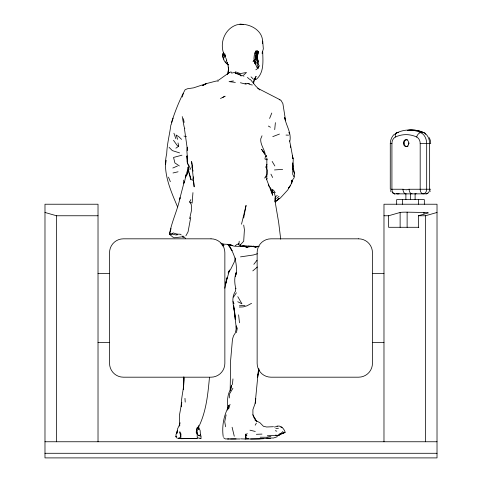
<?xml version="1.0" encoding="UTF-8"?>
<svg xmlns="http://www.w3.org/2000/svg" width="482" height="482" viewBox="0 0 482 482"><rect width="100%" height="100%" fill="white"/><g stroke="black" fill="none" stroke-linecap="round" stroke-linejoin="round"><path stroke-width="0.72" d="M187.715 167.29L191.209 179.997L190.547 178.816L190.553 176.84M405.892 193.854L405.886 199.62M197.216 437.596L197.228 434.294L196.505 429.552L198.03 426.992M187.263 158.476L187.233 162.145L187.751 164.302M183.841 376.797L183.335 389.474L183.913 377.864C184.492 387.516 181.021 396.782 181.262 406.386L181.762 402.512L179.461 415.129L179.497 426.106L179.894 424.991M277.289 195.511L275.336 196.722L275.011 201.422L275.336 196.722L274.222 192.535L273.035 192.601L270.185 187.432L272.704 195.276L266.673 179.581L267.191 169.869M187.643 162.295L186.986 155.969L187.233 162.145L187.787 163.416M223.732 52.731L222.925 53.689C222.172 58.262 224.528 62.696 228.486 64.992M255.177 59.973L254.086 60.244L255.55 63.064L255.466 63.913L254.647 61.551C256.081 58.25 254.171 54.249 256.605 51.231L256.129 50.532C253.731 54.37 253.472 59.334 254.743 63.594L255.466 63.913L257.002 67.594L258.28 68.101L259.117 65.883L257.521 62.039M257.822 62.835C258.629 58.828 256.002 55.243 256.605 51.231L258.617 51.911L257.671 55.189L256.737 53.592M230.047 404.308L228.751 408.471L228.848 405.41M253.58 83.681L253.671 80.795L253.586 83.061L254.737 79.114L256.123 76.319L254.177 79.337M266.739 176.177L264.66 178.111L266.992 174.376C266.847 168.899 266.847 163.296 266.835 157.927M275.336 196.722L275.379 203.169L278.674 222.527L280.711 239.193M180.75 435.487L180.816 433.68L180.726 437.023L179.834 431.77L180.684 435.553M199.952 438.385L200.97 438.427L201.078 435.842L200.41 436.222L198.15 435.113L199.301 435.415M292.827 169.08L293.237 159.349L292.411 156.005M229.293 397.963L229.516 393.957L232.92 388.233M170.887 124.874C169.628 134.55 167.073 143.925 166.706 153.692C162.283 172.243 170.538 190.203 177.581 206.953M228.335 72.222L228.649 67.01L228.335 72.294M255.008 420.135L256.864 421.563L253.405 416.177L252.917 414.345L252.911 409.622L255.177 403.362L258.533 368.778M289.863 141.256C291.616 132.737 286.061 125.579 284.627 117.451L285.452 120.482M236.066 274.71C237.349 265.202 235.21 255.671 230.125 247.525L232.119 250.61L227.793 244.458M192.951 192.625L192.137 203.139L189.643 201.898L190.878 199.572M257.629 376.165L257.828 373.93M292.092 180.822L291.905 182.889L288.688 188.016L290.58 185.528M257.641 377.255L259.105 369.061M232.414 384.612L232.957 378.918M274.716 129.64L275.385 122.657M292.068 180.449L291.917 181.913L292.056 180.636M292.767 165.398L294.532 173.641L294.098 177.816L292.538 180.003L291.206 183.293M255.797 57.34L255.954 55.858M227.703 410.152L227.944 408.007M238.168 244.705L238.933 243.705L239.217 241.235M262.401 43.693C264.461 30.372 248.049 21.871 236.632 24.883C223.961 28.98 218.539 45.097 225.094 56.394L224.726 53.49M209.465 377.418C207.826 395.174 206.055 413.49 197.397 429.39M406.326 189.842L403.133 189.245L390.269 189.239L390.287 143.528C390.354 140.226 391.631 137.039 393.884 134.617M188.251 167.929L185.227 177.635L187.691 173.61L188.209 169.375M258.081 62.503L258.768 60.834L257.418 61.009M255.177 403.362L255.822 398.554M225.221 55.46L224.925 57.671L225.311 56.611M262.455 43.633L262.708 41.072L263.329 48.827L262.094 53.255L262.714 51.646C262.913 60.955 264.341 72.668 256.267 79.367L254.279 79.819M230.474 390.926L231.547 385.064L230.384 390.245L230.758 388.829C227.209 394.836 227.106 402.024 227.727 408.778M187.227 147.239L186.829 150.125L187.281 156.276M193.487 176.858L192.493 180.497M165.519 164.681L166.182 160.277M290.435 147.45L290.682 146.004L289.543 140.642M235.505 276.59L236.228 272.469C234.029 277.74 234.62 283.308 235.752 288.724M184.317 182.75L186.112 174.647M222.666 55.96L223.003 54.147M243.687 217.997L246.067 205.404L241.512 224.208M196.614 430.113L196.198 432.282L197.168 427.528M235.234 291.737L235.915 288.2M291.55 182.347L291.972 180.172M236.409 332.652L237.379 327.814M226.094 414.912L224.726 421.672L225.588 426.769M171.056 228.516L169.477 234.246L170.068 234.758L171.827 234.186L173.165 232.902L176.996 234.132L180.232 234.222L181.238 234.933M224.859 288.2L227.034 277.674L225.48 284.404L229.534 270.01L228.094 273.053M190.715 217.521L188.046 231.902L185.877 235.806M227.817 409.11L228.637 405.326L228.751 408.471M275.144 198.307L275.373 197.295M189.637 218.72L191.468 210.526L191.318 204.669L189.643 201.898M171.182 124.543L173.11 118.144M227.275 74.535L228.516 69.456L227.908 64.486L226.263 60.286M177.611 430.372L176.737 433.752L177.569 428.878L179.503 424.805M187.691 173.61L188.619 170.05M175.767 435.348L177.527 430.33M245.579 438.144L245.35 439.012L240.759 438.837M255.659 59.732L256.032 58.388M184.238 181.702L179.551 199.675L180.093 197.716C177.527 210.188 171.64 221.708 169.477 234.246L172.761 237.042L174.382 237.765L182.317 236.831L183.66 237.74M182.214 97.003L183.299 93.508M179.714 424.136L180.129 422.81M171.459 122.609C175.111 111.342 179.491 100.057 185.136 89.706L187.51 88.736L193.577 87.851L206.567 83.537L216.412 80.994L218.298 81.139M235.553 257.942L234.252 262.051L230.902 268.854L228.673 272.33M222.973 246.157L223.431 244.802M177.406 438.409L175.743 436.656L176.376 435.776M254.647 61.551L255.255 61.919L256.376 60.461L256.189 55.581L257.792 52.074L257.611 51.303M266.781 169.26L265.913 167.061L266.98 164.26M255.424 53.61L254.833 53.044L256.605 51.231L258.617 51.911L257.792 52.074L257.695 53.02L256.551 54.388M430.209 191.36L430.396 190.89M269.613 118.445L271.788 113.029M258.189 372.393L258.973 370.459M262.021 135.779L260.738 138.882C260.033 146.136 267.299 151.938 264.901 158.994L266.528 159.663L267.01 159.036L267.07 159.91M234.921 292.032C229.872 300.726 235.812 310.48 235.324 319.68L233.619 305.437L236.385 328.923L236.294 325.898L236.029 329.778L235.24 333.098L233.505 335.846L232.463 339.328L230.643 360.181L230.179 389.751M289.64 186.287L287.814 189.884L282.295 195.933L280.385 197.963L276.626 200.729L279.126 198.229L277.325 200.355L275.053 202.006M266.673 179.581L267.173 178.418M228.299 407.139C223.594 416.231 221.841 426.504 223.19 436.608M248.7 438.747L246.194 438.765L246.272 437.602L245.573 436.596L247.145 433.306M255.201 425.208L256.382 423.1M233.469 297.129L236.385 292.821M197.548 430.378L196.397 431.999L196.614 430.788L197.228 434.294L196.523 430.932M182.317 236.831L182.973 235.927M245.549 435.963L245.471 434.053L245.73 438.493L245.35 439.012L261.202 438.843L270.607 438.252M253.002 61.72L254.086 60.244M253.851 264.335L257.027 260.226M254.297 79.53L255.581 77.909L254.098 79.235M255.84 69.794L258.28 68.101L258.063 67.197L259.117 65.883M279.385 435.053L282.916 431.474M248.176 246.079L251.309 246.073L255.255 247.17L257.786 246.23L255.587 247.085L253.713 246.441C249.507 246.995 245.284 244.844 241.036 246.296L239.06 245.103L240.608 244.579L243.699 241.235L244.41 229.637L243.699 225.07M245.573 436.596L246.892 435.192M243.573 75.21L246.471 72.481L240.343 73.589L235.385 71.794L235.77 73.427L239.313 74.529L241.121 76.048M276.578 198.482L279.012 196.313M227.643 73.975L229.257 72.547L231.053 71.866L231.547 73.113L234.451 72.481L235.77 73.427L239.855 74.198L240.759 75.156L243.994 76.156M235.306 245.76L236.71 244.543L238.933 243.705M252.797 270.896L257.322 267.034M275.005 201.874L276.162 200.964M279.632 433.884L278.831 434.505L285.181 432.233C284.091 428.709 281.054 425.317 277.03 426.052M275.385 435.138C279.174 436.21 281.952 433.306 285.181 432.233M229.257 72.547L218.448 80.283L217.653 80.054M245.097 438.957L245.73 438.493M197.608 438.506L189.101 438.469L192.432 438.379M175.9 148.173L178.714 146.263L178.021 142.931M253.99 79.861L255.231 79.102L254.008 79.524M251.55 303.335L246.977 305.811L243.193 306.895L239.361 307.07M220.485 98.503L225.13 96.201L222.75 97.376M172.821 168.025L177.466 166.013M280.018 434.258L280.892 433.896M227.534 62.726L226.468 63.166L228.354 64.733M281.934 433.788L284.398 432.8M272.782 136.635L279.464 134.062M267.263 435.77L273.421 435.379L276.692 435.758L277.957 435.276M259.292 246.248L255.255 247.17L255.587 247.085M280.235 434.662L280.578 434.535M277.445 436.656L273.583 438.005L266.745 438.048M257.346 253.761L253.315 254.996L240.5 256.876M383.979 215.761L388.588 215.761L400.126 212.466A5.766 0.41 0 0 1 407.121 212.164L423.949 212.466A5.778 0.41 0 0 1 428.137 212.966L418.358 215.761L418.358 227.293M418.358 215.761L425.486 215.761L437.017 212.466M178.75 437.885L179.569 437.656L180.563 438.536L188.101 438.626M181.967 155.168L173.556 157.439L174.882 162.898L179.328 165.935M270.902 436.27L266.932 437.27L260.172 437.21M196.728 438.397L192.173 438.554M173.014 172.966L178.069 171.785M406.639 189.788L408.224 189.342A7.808 5.983 90 0 1 408.694 189.263L430.721 189.239M263.335 438.355L258.912 438.897L250.604 439.036M265.913 167.061L266.901 166.856M180.75 435.764L180.852 438.277L181.124 438.698L182.063 438.512M251.369 246.423L247.332 247.2L241.831 245.959M194.836 438.548L195.993 438.337M274.385 427.01L277.439 426.474M259.714 438.747L261.822 438.397M233.463 80.946L229.034 81.621L235.33 82.41M275.8 428.546L278.457 428.245M175.743 436.656L176.767 436.541M180.563 438.536L185.19 438.632L181.124 438.698M252.64 246.236L253.839 246.115M239.367 305.799L244.928 305.365M274.469 169.941L282.639 169.381M276.692 435.758L279.12 435.608M273.463 426.715L266.6 426.998L263.413 426.269L259.979 422.768L256.117 420.672M256.364 434.312L261.991 434.095M227.534 439.048L236.084 438.897M229.203 438.873L225.365 438.939L223.534 437.704M194.017 438.518L178.738 438.457L184.184 438.373M178.738 438.457L188.721 438.379M230.504 438.963L239.922 438.982M425.63 134.297A4.615 2.796 -65.2 0 0 423.756 132.658L420.792 132.658A46.121 35.331 90 0 0 397.24 132.658A11.532 8.833 -90 0 0 394.854 134.333A11.532 8.833 90 0 1 397.24 132.658L398.722 132.658M403.404 143.118L404.145 143.118M408.7 143.118L409.441 143.118M390.269 143.528L391.92 143.528A6.917 5.302 -90 0 1 395.451 137.008A4.615 2.796 65.2 0 1 397.24 132.658M395.451 137.008A41.512 31.8 90 0 1 416.653 137.008A6.917 5.302 -90 0 1 420.184 143.528L430.721 143.528L430.342 140.449L429.275 137.653M427.781 193.053A4.615 2.964 -90 0 1 426.112 193.854L394.885 193.854A4.615 2.964 90 0 1 393.216 193.053M44.983 212.466L56.514 215.761L98.021 215.761M418.828 227.293L388.588 227.293L388.588 215.761M98.021 273.415L109.553 273.415M372.447 273.415L383.979 273.415M98.021 342.594L109.553 342.594M372.447 342.594L383.979 342.594M44.983 441.759L437.017 441.759M44.983 453.285L437.017 453.285M241.048 246.477L234.312 246.188L229.703 245.013L232.438 245.465M245.079 83.332L249.513 83.513M286.019 135.074L288.537 135.171M221.816 244.543L223.232 244.609M222.112 245.085L224.082 245.193M231.215 244.543L223.997 244.151L220.798 243.127M243.073 246.055L245.272 246.26M280.813 427.154L282.109 427.293M239.897 24.1L243.512 24.54M200.97 438.427L197.518 437.873M252.333 84.995L249.628 84.471L247.995 83.398M242.326 246.073L247.332 247.2L243.82 246.067M249.959 430.185L255.279 431.456M240.404 82.753L246.188 84.217M183.997 136.051L186.516 136.798M179.587 152.896L172.315 150.607L169.122 147.378M275.282 430.697L276.782 431.173M182.576 236.294L183.811 236.686L185.709 238.59M169.658 233.348L175.659 234.909L177.304 234.861L176.996 234.132M178.714 146.263L177.418 145.757L173.508 140.322M279.205 99.623L280.988 100.352L282.886 103.618L285.549 120.41M279.994 99.726L257.719 88.266M237.747 301.732L241.952 303.835L237.801 296.671M268.341 126.049L270.432 127.242M258.268 64.058L257.207 63.407L256.81 62.305M247.435 77.421L249.742 79.446M257.852 52.622L258.37 53.08M222.925 53.689L223.564 54.267L222.853 56.888L223.943 59.178M251.044 76.855L253.092 78.831M181.563 139.37L178.738 136.629L176.075 135.002L177.671 139.364M228.42 244.754L230.01 246.314L228.468 244.772M250.339 79.422L255.815 86.164L259.816 89.965M253.918 417.647L255.605 419.936L252.797 414.773M272.155 161.428L274.848 165.947M200.09 434.692L200.494 435.3L200.138 430.583L198.241 426.221M275.228 192.752L273.77 190.541L272.336 189.312L273.035 192.601M391.077 191.848L390.456 190.517M293.996 176.773L292.755 174.382L292.628 163.778M254.11 61.298L255.466 63.913M288.851 132.369L289.706 134.062M270.95 174.153L272.649 177.515M190.824 169.375L188.137 163.982L188.992 169.785M225.865 58.177L226.799 60.202M225.311 61.666L225.799 62.762M268.293 184.648L269.149 186.63M168.459 177.117L170.351 181.678M233.095 301.515L233.987 303.859M184.823 128.628L184.058 126.525L182.238 116.578M258.045 51.887L257.611 50.676L257.641 51.96M173.924 133.225L175.846 138.714M292.809 168.598L294.532 173.641M191.926 166.85L193.101 171.164M189.203 173.809L190.547 178.816M256.189 55.581L257.292 59.419L257.075 64.028L258.063 67.197M240.608 244.579L241.036 246.296M198.253 427.576L198.747 429.558L198.427 425.552M232.101 427.239L234.276 436.258M257.075 55.623L257.617 57.991M292.387 156.017L293.002 158.723L290.682 146.004M192.083 164.151L191.601 161.506L194.162 186.859L193.529 180.569M187.293 159.415L187.691 161.434M183.425 118.614L184.13 122.434M184.443 128.748L187.546 150.673M192.216 164.802L192.583 166.929M224.793 54.243L225.052 56.436M238.608 314.824L239.482 322.795M186.986 155.969L187.618 162.326M292.785 162.771L293.086 166.344M183.648 180.123L183.871 183.443M184.974 398.337L185.221 402.102M257.659 53.249L257.671 55.189M415.104 193.854L415.11 199.62M425.486 215.761L425.486 441.759M424.335 204.229L424.335 199.62L396.662 199.62L396.662 204.229M423.949 212.466L423.949 213.948M420.184 143.528L420.184 189.239A4.615 2.964 -90 0 0 423.148 193.854A4.615 3.531 -90 0 0 426.678 189.239L426.678 143.528A11.532 8.833 -90 0 0 420.792 132.658A4.615 2.796 -65.2 0 0 416.653 137.008M418.569 199.62L418.569 204.229M410.495 193.854L410.495 199.62M407.121 212.164L407.121 227.293M402.428 199.62L402.428 204.229M400.126 212.466L400.126 227.293M391.92 143.528L391.92 189.239A4.615 2.964 -90 0 0 394.885 193.854A4.615 3.531 90 0 1 392.481 192.619M383.979 441.759L383.979 204.229L437.017 204.229L437.017 457.9L44.983 457.9L44.983 204.229L98.021 204.229L98.021 441.759M56.514 215.761L56.514 441.759M405.958 193.854A4.615 2.964 90 0 1 402.988 189.239M397.849 193.854A4.615 2.964 -90 0 0 398.933 193.535A4.615 2.964 90 0 1 397.849 193.854A4.615 3.531 -90 0 1 396.559 193.535M423.756 132.658A46.121 35.331 -90 0 0 407.79 130.345A46.121 35.331 90 0 1 423.756 132.658A11.532 8.833 -90 0 1 429.643 143.528L429.643 189.239A4.615 3.531 90 0 1 426.112 193.854M412.074 193.854A4.615 2.964 -90 0 1 409.11 189.239M416.123 193.535A4.615 2.964 -90 0 1 415.038 193.854M408.001 146.197A3.458 2.651 -90 0 1 404.157 143.497A3.458 2.651 -90 0 1 407.465 139.774M266.594 155.746L265.51 156.523L266.673 156.21L266.594 155.746M205.332 84.103L202.548 85.597L206.567 83.537L205.332 84.103M211.02 238.819L123.392 238.819A13.839 13.839 0 0 0 109.553 252.658L109.553 363.35A13.839 13.839 0 0 0 123.392 377.189L211.02 377.189A13.839 13.839 0 0 0 224.859 363.35L224.859 252.658A13.839 13.839 0 0 0 211.02 238.819M358.608 238.819L270.98 238.819A13.839 13.839 0 0 0 257.141 252.658L257.141 363.35A13.839 13.839 0 0 0 270.98 377.189L358.608 377.189A13.839 13.839 0 0 0 372.447 363.35L372.447 252.658A13.839 13.839 0 0 0 358.608 238.819M262.901 151.101L261.606 149.318L264.853 154.246L262.901 151.101M408.296 144.955A3.458 2.651 -90 0 0 406.145 139.66A3.458 2.651 -90 0 0 403.711 144.739A3.458 2.651 -90 0 0 408.296 144.955"/></g></svg>
